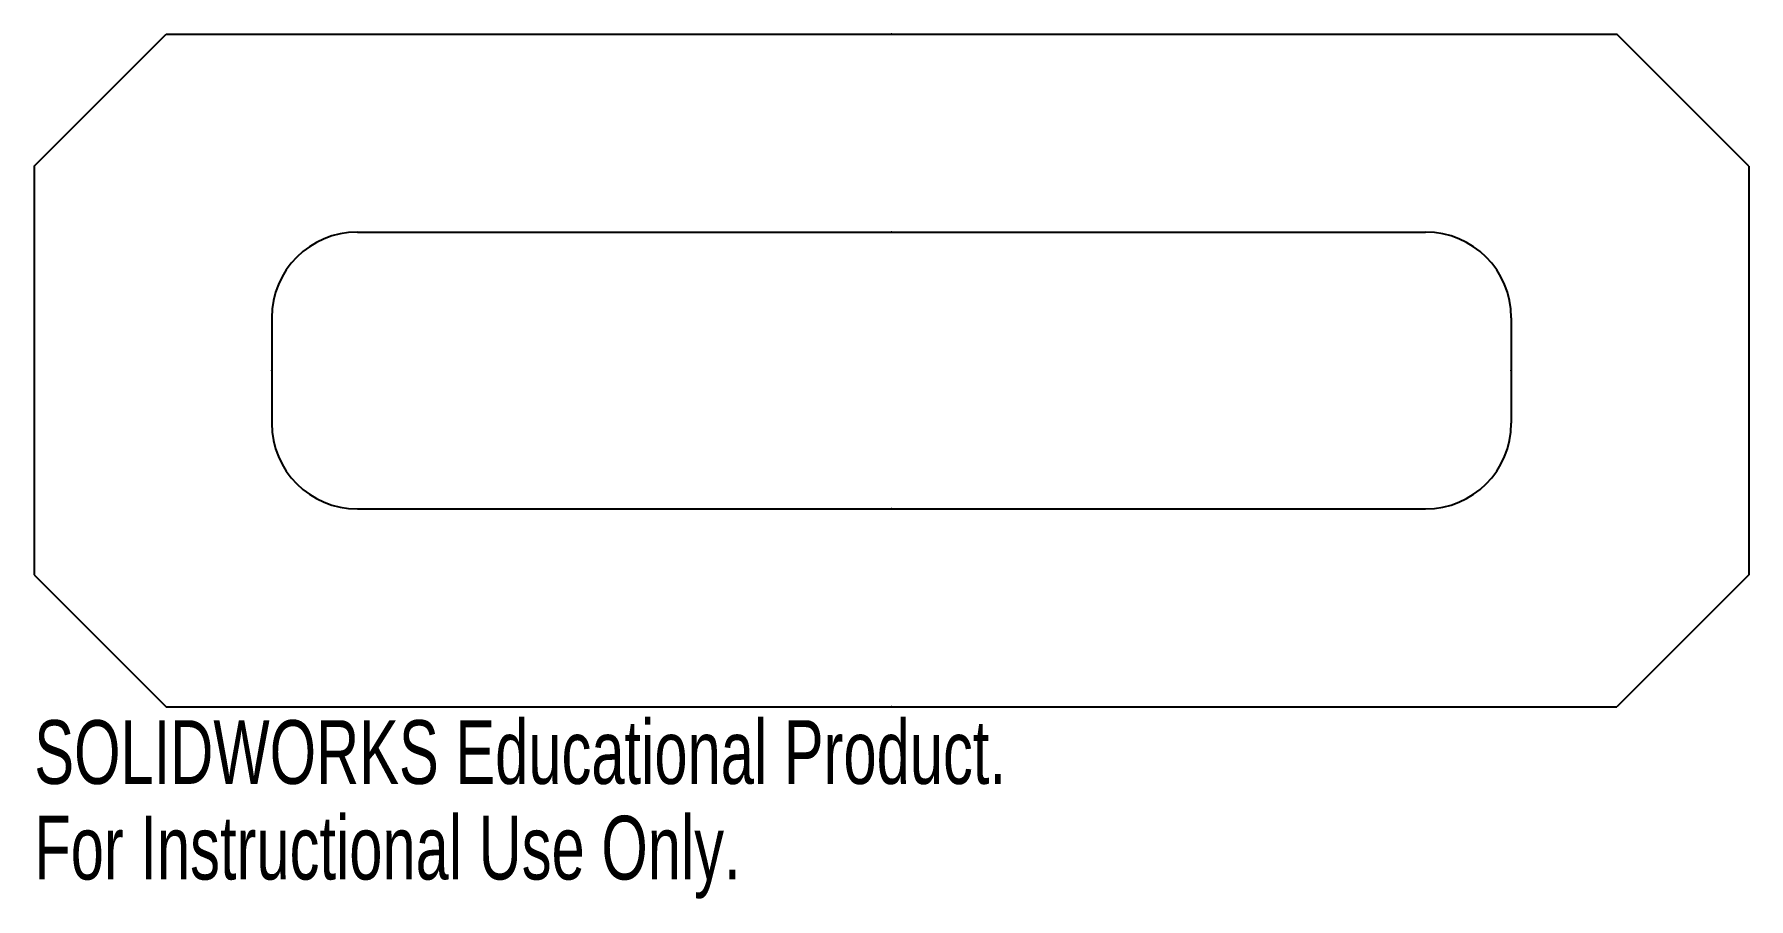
# Model space of a CAD drawing. Header units: millimetres. Extents: x 0 to 130, y -15 to 51.
import ezdxf

# ---------------------------------------------------------------- set-up
doc = ezdxf.new("R2010")
doc.units = ezdxf.units.MM
doc.header["$PDSIZE"] = -1
doc.styles.add('SLDTEXTSTYLE0', font='TXT', dxfattribs={"width": 0.7})

msp = doc.modelspace()

# ---------------------------------------------------------------- linework, layer by layer
at = {"color": 7, "linetype": 'Continuous'}
for p, q in [((0, 41), (10, 51)), ((10, 51), (120, 51)), ((130, 41), (120, 51)), ((0, 41), (0, 10)), ((130, 41), (130, 10)), ((24.5, 36), (105.5, 36)), ((18, 29.5), (18, 21.5)), ((112, 29.5), (112, 21.5)), ((24.5, 15), (105.5, 15)), ((0, 10), (10, 0)), ((130, 10), (120, 0)), ((10, 0), (120, 0))]:
    msp.add_line(p, q, dxfattribs=at)
for centre, start, end in [((24.5, 29.5), 90, 180), ((105.5, 29.5), 0, 90), ((24.5, 21.5), 180, 270), ((105.5, 21.5), 270, 0)]:
    msp.add_arc(centre, 6.5, start, end, dxfattribs=at)
for p in [(65, 51), (65, 36), (18, 25.5), (112, 25.5), (65, 15), (65, 0)]:
    msp.add_point(p, dxfattribs=at)

# ---------------------------------------------------------------- texts
at = {"color": 7, "linetype": 'Continuous', "char_height": 4.8336, "attachment_point": 1, "style": 'SLDTEXTSTYLE0'}
for s, insert in [('SOLIDWORKS Educational Product.', (0, -1.02)), ('For Instructional Use Only.', (0, -8.27))]:
    msp.add_mtext(s, dxfattribs=dict(at, insert=insert))

doc.saveas('drawing.dxf')
